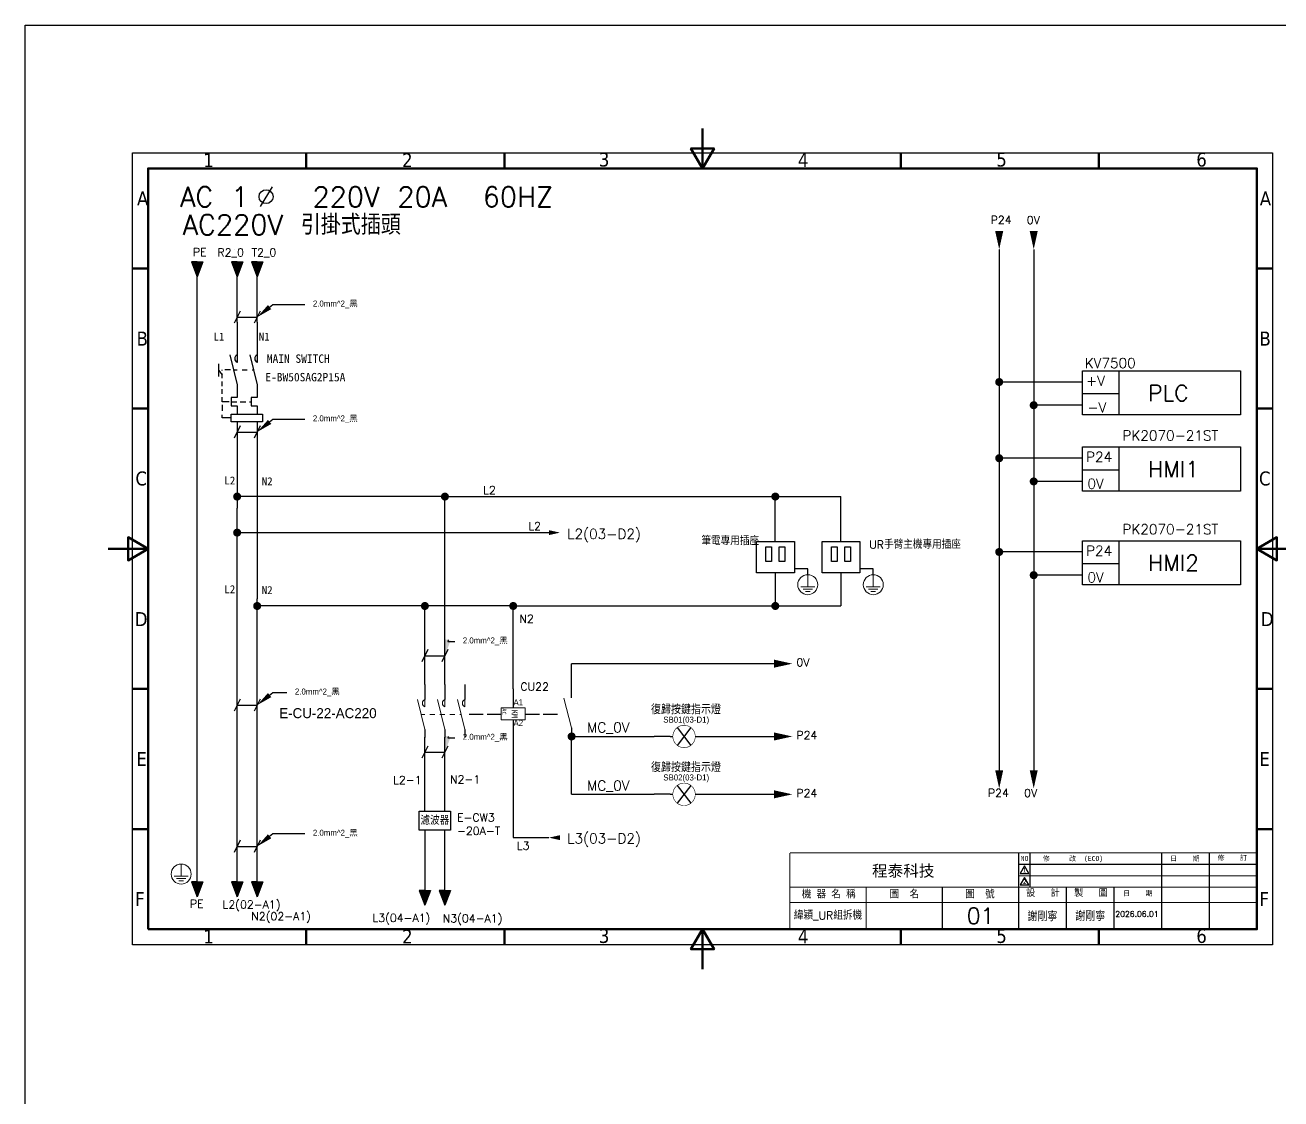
# Model space of a CAD drawing. Header units: millimetres. Extents: x -782 to 3702, y -797 to 1013.
# Drawn here: x 32.4 to 346.1, y 513.1 to 781.2 of the extents above; entities that cross this region are included whole.
import ezdxf
from ezdxf import colors
from ezdxf.entities.mleader import LeaderData, LeaderLine
from ezdxf.math import Vec2, Vec3

# ---------------------------------------------------------------- set-up
doc = ezdxf.new("R2010")
doc.units = ezdxf.units.MM
for name, color, linetype in [('5', 7, 'Continuous'), ('MAIN', 7, 'Continuous'), ('TEXT', 7, 'Continuous')]:
    doc.layers.add(name, color=color, linetype=linetype)
doc.layers.add('圖框 (ISO)', color=7, linetype='Continuous', lineweight=70)
doc.styles.add('RUBONM', font='COMPLEX.shx', dxfattribs={"bigfont": 'chineset.shx'})
doc.styles.get("Standard").update_dxf_attribs({"font": 'txt.shx', "height": 2, "bigfont": 'chineset.shx'})
doc.styles.add('STYLE1', font='', dxfattribs={"height": 30})
doc.styles.add('符號名稱2.0', font='kaiu.ttf', dxfattribs={"height": 2})
doc.styles.add('註記文字 (ISO)', font='tahoma.ttf')
doc.styles.get('STYLE1').set_extended_font_data('MingLiU')

# ---------------------------------------------------------------- blocks, each defined once
blk = doc.blocks.new('A$C2AEF5928')
at = {"color": 0, "linetype": 'ByBlock', "lineweight": 13}
for points in [[(0, 5), (0, 2)], [(-1.75, 2), (1.75, 2)], [(-1.17, 1.42), (1.17, 1.42)], [(-0.58, 0.83), (0.58, 0.83)]]:
    blk.add_lwpolyline(points, dxfattribs=at)
blk.add_circle((0, 2.5), 2.5, dxfattribs=at)
blk = doc.blocks.new('NFB 2P')
at = {"ltscale": 2}
for p, q in [((24.98, 718.72), (24.98, 713.1)), ((29.98, 718.72), (29.98, 713.1)), ((20.32, 712.69), (20.32, 709.55)), ((23.11, 714.97), (24.98, 707.47)), ((28.11, 714.97), (29.98, 707.47)), ((20.32, 711.18), (21.27, 709.99)), ((21.27, 711.08), (21.27, 711.22)), ((21.27, 709.13), (21.27, 710.3)), ((23.32, 711.22), (21.91, 711.22)), ((24.04, 711.22), (24.98, 711.22)), ((26.23, 711.22), (27.48, 711.22)), ((28.73, 711.22), (29.04, 711.22)), ((21.27, 707.17), (21.27, 708.34)), ((21.27, 705.22), (21.27, 706.39)), ((24.98, 707.47), (24.98, 705.5)), ((29.98, 707.47), (29.98, 705.5)), ((21.27, 703.26), (21.27, 704.43)), ((23.02, 703.26), (21.27, 703.26)), ((21.27, 702.48), (21.27, 700.96)), ((21.27, 699.2), (21.27, 700.01)), ((23.47, 699.2), (21.27, 699.2))]:
    blk.add_line(p, q, dxfattribs=at)
at = {"color": 0}
for p, q in [((24.98, 704.28), (23.47, 704.28)), ((23.47, 704.28), (23.47, 702.24)), ((23.47, 703.26), (24.88, 703.26)), ((24.98, 705.5), (24.98, 704.28)), ((25.77, 703.26), (27.18, 703.26)), ((28.07, 703.26), (28.47, 703.26)), ((29.98, 704.28), (28.47, 704.28)), ((28.47, 704.28), (28.47, 702.24)), ((29.98, 705.5), (29.98, 704.28)), ((23.47, 702.24), (24.98, 702.24)), ((24.98, 702.24), (24.98, 700.19)), ((28.47, 702.24), (29.98, 702.24)), ((29.98, 702.24), (29.98, 700.19))]:
    blk.add_line(p, q, dxfattribs=at)
at = {"ltscale": 2}
blk.add_lwpolyline([(23.47, 700.19), (31.33, 700.19), (31.33, 698.23), (23.47, 698.23)], close=True, dxfattribs=at)
for centre in [(25.39, 714.04), (30.39, 714.04)]:
    blk.add_arc(centre, 1.02, 113.3776, 246.6224, dxfattribs=at)
blk = doc.blocks.new('箭號')
at = {"layer": 'MAIN'}
blk.add_lwpolyline([(0, 0, 2, 0, 0), (0, -4.55, 0, 0, 0)], format="xyseb", dxfattribs=at)
blk = doc.blocks.new('A$C444D309D')
at = {"color": 0, "linetype": 'ByBlock'}
for p, q in [((5, 15.74), (5, 11.99)), ((10, 15.74), (10, 11.99)), ((15, 15.74), (15, 11.99)), ((5, 4.49), (5, 2.51)), ((10, 4.49), (10, 2.51)), ((15, 4.49), (15, 2.51))]:
    blk.add_line(p, q, dxfattribs=at)
at = {"color": 0, "linetype": 'ByBlock', "lineweight": 13}
for p, q in [((3.12, 11.99), (5, 4.49)), ((5, 10.11), (5, 11.99)), ((8.12, 11.99), (10, 4.49)), ((10, 10.11), (10, 11.99)), ((13.12, 11.99), (15, 4.49)), ((15, 10.11), (15, 11.99)), ((4.06, 8.24), (5, 8.24)), ((6.25, 8.24), (7.5, 8.24)), ((8.75, 8.24), (10, 8.24)), ((11.25, 8.24), (12.5, 8.24)), ((13.75, 8.24), (14.06, 8.24))]:
    blk.add_line(p, q, dxfattribs=at)
for centre in [(5.41, 11.05), (10.41, 11.05), (15.41, 11.05)]:
    blk.add_arc(centre, 1.02, 113.3776, 246.6224, dxfattribs=at)
blk = doc.blocks.new('A$C398B08C7')
at = {"color": 0, "linetype": 'ByBlock'}
for p, q in [((0, 0), (4.75, 0)), ((7.75, 0), (12.5, 0))]:
    blk.add_line(p, q, dxfattribs=at)
at = {"color": 0, "linetype": 'ByBlock', "lineweight": 13}
for p, q in [((7.75, 3), (4.75, 3)), ((4.75, 3), (4.75, -3)), ((7.75, -3), (7.75, 3)), ((4.75, -3), (7.75, -3))]:
    blk.add_line(p, q, dxfattribs=at)
at = {"color": 0, "linetype": 'ByBlock', "lineweight": -2, "insert": (5.22, 1.14), "char_height": 1.5, "attachment_point": 1, "style": '符號名稱2.0'}
blk.add_mtext('KM', dxfattribs=at)
at = {"color": 0, "linetype": 'ByBlock', "lineweight": -2, "insert": (4.85, -1.76), "char_height": 1, "width": 7.0222, "attachment_point": 1, "style": '符號名稱2.0'}
blk.add_mtext('AC', dxfattribs=at)
blk = doc.blocks.new('連接點')
at = {"const_width": 1}
blk.add_lwpolyline([(0, 0.5, -1), (0, -0.5, -1)], format="xyb", close=True, dxfattribs=at)
blk = doc.blocks.new('A$C2EAA752C')
at = {"color": 0, "linetype": 'ByBlock'}
for p, q in [((2.81, 0), (0, 0)), ((10.31, 0), (12.5, 0))]:
    blk.add_line(p, q, dxfattribs=at)
at = {"color": 0, "linetype": 'ByBlock', "lineweight": 13}
blk.add_line((10.31, 0), (2.97, -1.98), dxfattribs=at)
blk = doc.blocks.new('SYMB2_M_263')
at = {"color": 7}
for p, q in [((0, 0), (0, -1)), ((3.2, -2.6), (-3.2, -7.4)), ((0, -9), (0, -10))]:
    blk.add_line(p, q, dxfattribs=at)
at = {"color": 7, "const_width": 0.2}
blk.add_lwpolyline([(0, -1, 1), (0, -9, 1)], format="xyb", close=True, dxfattribs=at)
at = {"color": 7}
blk.add_lwpolyline([(3.2, -7.4), (-3.2, -2.6)], dxfattribs=at)
blk = doc.blocks.new('A$C2CEB007F')
at = {"color": 0, "linetype": 'ByBlock', "lineweight": -2}
for p, q in [((4, 0), (0, 0)), ((11, 0), (15, 0))]:
    blk.add_line(p, q, dxfattribs=at)
at = {"color": 0, "linetype": 'ByBlock', "lineweight": -2, "xscale": 0.7000000000000455, "yscale": 0.7000000000000455, "zscale": 0.7000000000000455, "rotation": 90}
blk.add_blockref('SYMB2_M_263', (4, 0), dxfattribs=at)
blk = doc.blocks.new('A$C0CEA0B25')
for p, q in [((6.1, 203.9), (290.9, 203.9)), ((6.1, 6.1), (6.1, 203.9)), ((290.9, 203.9), (290.9, 6.1)), ((290.9, 6.1), (6.1, 6.1))]:
    blk.add_line(p, q)
at = {"const_width": 0.286}
for points in [[(170.31, 29.05), (287, 29.05)], [(170.31, 29.05), (170.31, 10)], [(227.47, 29.05), (227.47, 10)], [(230.32, 29.05), (230.32, 20.48)], [(263.19, 29.05), (263.19, 10)], [(275.09, 29.05), (275.09, 10)], [(227.47, 26.19), (287, 26.19)], [(227.47, 23.34), (287, 23.34)], [(170.31, 20.48), (287, 20.48)], [(189.36, 20.48), (189.36, 10)], [(208.41, 20.48), (208.41, 10)], [(239.37, 20.48), (239.37, 10)], [(251.28, 20.48), (251.28, 10)], [(170.31, 16.67), (287, 16.67)], [(170.31, 10), (287, 10)]]:
    blk.add_lwpolyline(points, dxfattribs=at)
at = {"layer": '5'}
for points in [[(229.98, 23.91), (228.9, 25.79), (227.81, 23.91)], [(229.98, 21.05), (228.9, 22.93), (227.81, 21.05)]]:
    blk.add_lwpolyline(points, close=True, dxfattribs=at)
at = {"layer": '圖框 (ISO)'}
for p, q in [((49.5, 200), (49.5, 203.9)), ((99, 200), (99, 203.9)), ((198, 200), (198, 203.9)), ((247.5, 200), (247.5, 203.9)), ((10, 175), (6.1, 175)), ((287, 175), (290.9, 175)), ((10, 140), (6.1, 140)), ((287, 140), (290.9, 140)), ((10, 70), (6.1, 70)), ((287, 70), (290.9, 70)), ((10, 35), (6.1, 35)), ((287, 35), (290.9, 35)), ((49.5, 10), (49.5, 6.1)), ((49.5, 6.1), (49.5, 10)), ((99, 10), (99, 6.1)), ((198, 10), (198, 6.1)), ((247.5, 10), (247.5, 6.1))]:
    blk.add_line(p, q, dxfattribs=at)
at = {"layer": '圖框 (ISO)', "flags": 128}
for points in [[(148.5, 210), (148.5, 200), (145.61, 205), (151.39, 205), (148.5, 200)], [(10, 10), (10, 200), (287, 200), (287, 10), (10, 10)], [(0, 105), (10, 105), (5, 107.89), (5, 102.11), (10, 105)], [(297, 105), (287, 105), (292, 107.89), (292, 102.11), (287, 105)], [(148.5, 0), (148.5, 10), (145.61, 5), (151.39, 5), (148.5, 10)]]:
    blk.add_lwpolyline(points, dxfattribs=at)
at = {"layer": '5'}
for s, height, style, p in [('NO', 1.238, 'STYLE1', (227.98, 27.05)), ('修     改  (ECO)', 1.2383, 'STYLE1', (233.51, 27.05)), ('日    期', 1.238, 'STYLE1', (265.33, 27.05)), ('修    訂', 1.238, 'STYLE1', (277.17, 27.21)), ('1', 1.14, 'STYLE1', (228.5, 24.17)), ('2', 1.14, 'STYLE1', (228.5, 21.31)), ('機 器 名 稱', 1.905, 'RUBONM', (173.3, 17.71)), ('圖  名', 1.905, 'RUBONM', (195.24, 17.71)), ('圖  號', 1.905, 'RUBONM', (214.09, 17.71)), ('設   計', 1.705, 'RUBONM', (229.32, 18.12)), ('製   圖', 1.705, 'RUBONM', (241.32, 18.12)), ('日    期', 1.238, 'STYLE1', (253.59, 18.36))]:
    blk.add_text(s, height=height, dxfattribs=dict(at, style=style)).set_placement(p)
at = {"layer": 'TEXT', "style": 'STYLE1'}
blk.add_text('程泰科技', height=2.858, dxfattribs=at).set_placement((190.84, 23.14))
at = {"layer": '圖框 (ISO)', "char_height": 3.5, "attachment_point": 7, "style": '註記文字 (ISO)'}
for s, insert in [('3', (122.6, 200.4)), ('5', (221.88, 200.4)), ('6', (271.85, 200.4)), ('1', (23.78, 200.33)), ('2', (73.44, 200.33)), ('4', (172.33, 200.33)), ('A', (7.21, 190.75)), ('A', (287.71, 190.75)), ('B', (7.11, 155.75)), ('B', (287.62, 155.75)), ('C', (6.83, 120.75)), ('C', (287.5, 120.75)), ('D', (6.67, 85.69)), ('D', (287.97, 85.69)), ('E', (7.04, 50.75)), ('E', (287.62, 50.75)), ('F', (6.77, 15.75)), ('F', (287.64, 15.75)), ('1', (23.78, 6.43)), ('2', (73.44, 6.43)), ('3', (122.6, 6.5)), ('4', (172.33, 6.43)), ('5', (221.88, 6.5)), ('6', (271.85, 6.5))]:
    blk.add_mtext(s, dxfattribs=dict(at, insert=insert))
blk = doc.blocks.new('圖框1')
blk.add_blockref('A$C0CEA0B25', (0, 0))
at = {"color": 7, "ltscale": 2, "insert": (179.84, 13.33), "char_height": 2, "attachment_point": 5}
blk.add_mtext_dynamic_manual_height_columns('緯穎_UR組拆機', width=19.0512, gutter_width=10, heights=[0], dxfattribs=at)
at = {"ltscale": 2, "attachment_point": 1}
for s, insert, char_height in [('謝剛寧', (229.64, 14.49), 2.5), ('謝剛寧', (241.61, 14.58), 2.5), ('2026.06.01', (251.63, 14.49), 1.4)]:
    blk.add_mtext(s, dxfattribs=dict(at, insert=insert, char_height=char_height))

msp = doc.modelspace()

# ---------------------------------------------------------------- hatches: boundary and pattern name
h = msp.add_hatch(color=256)
h.paths.add_polyline_path([(73.94, 722.12), (75.36, 718.4), (75.36, 722.12)])
h.paths.add_polyline_path([(76.78, 722.12), (75.36, 718.4), (75.36, 722.12)])
h = msp.add_hatch(color=256)
h.paths.add_polyline_path([(83.94, 722.12), (85.36, 718.4), (85.36, 722.12)])
h.paths.add_polyline_path([(86.78, 722.12), (85.36, 718.4), (85.36, 722.12)])
h = msp.add_hatch(color=256)
h.paths.add_polyline_path([(88.94, 722.12), (90.36, 718.4), (90.36, 722.12)])
h.paths.add_polyline_path([(91.78, 722.12), (90.36, 718.4), (90.36, 722.12)])
h = msp.add_hatch(color=256)
h.paths.add_polyline_path([(73.94, 567.24), (75.36, 563.52), (75.36, 567.24)])
h.paths.add_polyline_path([(76.78, 567.24), (75.36, 563.52), (75.36, 567.24)])
h = msp.add_hatch(color=256)
h.paths.add_polyline_path([(83.94, 567.24), (85.36, 563.52), (85.36, 567.24)])
h.paths.add_polyline_path([(86.78, 567.24), (85.36, 563.52), (85.36, 567.24)])
h = msp.add_hatch(color=256)
h.paths.add_polyline_path([(88.94, 567.24), (90.36, 563.52), (90.36, 567.24)])
h.paths.add_polyline_path([(91.78, 567.24), (90.36, 563.52), (90.36, 567.24)])
h = msp.add_hatch(color=256)
h.paths.add_polyline_path([(130.84, 565.12), (132.26, 561.4), (132.26, 565.12)])
h.paths.add_polyline_path([(133.68, 565.12), (132.26, 561.4), (132.26, 565.12)])
h = msp.add_hatch(color=256)
h.paths.add_polyline_path([(135.84, 565.12), (137.26, 561.4), (137.26, 565.12)])
h.paths.add_polyline_path([(138.68, 565.12), (137.26, 561.4), (137.26, 565.12)])

# ---------------------------------------------------------------- linework, layer by layer
for p, q in [((84.73, 725.13), (84.73, 725.13)), ((84.73, 725.13), (84.73, 725.13)), ((275.73, 725.22), (275.73, 707.04)), ((284.35, 725.22), (284.35, 707.04)), ((75.36, 567.24), (75.36, 718.4)), ((85.36, 707.01), (85.36, 718.4)), ((90.36, 707.01), (90.36, 718.4)), ((86.12, 709.81), (84.6, 706.77)), ((91.12, 709.81), (89.6, 706.77)), ((85.36, 708.29), (90.36, 708.29)), ((85.36, 707.01), (85.36, 702.64)), ((90.36, 707.01), (90.36, 702.64)), ((275.73, 707.04), (275.73, 679.07)), ((284.35, 707.04), (284.35, 679.07)), ((305.65, 694.9), (305.65, 683.9)), ((305.65, 689.11), (296.53, 689.11)), ((86.12, 681.13), (84.6, 678.09)), ((85.36, 682.15), (85.36, 660.61)), ((91.12, 681.13), (89.6, 678.09)), ((90.36, 682.15), (90.36, 660.8)), ((85.36, 679.61), (90.36, 679.61)), ((275.73, 679.07), (275.73, 651.09)), ((284.35, 679.07), (284.35, 651.09)), ((305.65, 675.87), (305.65, 664.87)), ((305.65, 670.08), (296.53, 670.08)), ((137.26, 663.48), (85.36, 663.48)), ((137.26, 616.58), (137.26, 663.48)), ((137.26, 663.48), (236.18, 663.48)), ((85.36, 637.95), (85.36, 660.61)), ((90.36, 660.8), (90.36, 637.95)), ((85.36, 654.48), (163.23, 654.48)), ((275.73, 651.09), (275.73, 623.12)), ((275.73, 651.09), (275.73, 623.12)), ((284.35, 651.09), (284.35, 623.12)), ((284.35, 651.09), (284.35, 623.12)), ((305.65, 652.46), (305.65, 641.46)), ((305.65, 646.67), (296.53, 646.67)), ((85.36, 606.19), (85.36, 637.95)), ((90.36, 606.19), (90.36, 637.95)), ((132.26, 636.16), (90.36, 636.16)), ((132.26, 616.58), (132.26, 636.16)), ((154.33, 636.16), (132.26, 636.16)), ((154.33, 615.45), (154.33, 636.16)), ((154.33, 636.16), (236.18, 636.16)), ((133.02, 625.26), (131.5, 622.22)), ((138.02, 625.26), (136.5, 622.22)), ((132.26, 623.74), (137.26, 623.74)), ((219.5, 621.75), (168.91, 621.75)), ((168.91, 616.07), (168.91, 621.75)), ((275.73, 623.12), (275.73, 595.14)), ((275.73, 623.12), (275.73, 595.14)), ((284.35, 623.12), (284.35, 595.14)), ((284.35, 623.12), (284.35, 595.14)), ((86.12, 612.91), (84.6, 609.87)), ((91.12, 612.91), (89.6, 609.87)), ((85.36, 611.39), (90.36, 611.39)), ((146.83, 609.08), (143.3, 609.08)), ((151.33, 609.08), (147.79, 609.08)), ((160.86, 609.08), (157.33, 609.08)), ((165.36, 609.08), (161.83, 609.08)), ((85.36, 567.24), (85.36, 606.19)), ((90.36, 567.24), (90.36, 606.19)), ((132.26, 584.9), (132.26, 603.36)), ((137.26, 584.9), (137.26, 603.36)), ((154.33, 604.08), (154.33, 578.3)), ((168.91, 603.57), (189.5, 603.57)), ((204.5, 603.57), (219.5, 603.57)), ((133.02, 601.18), (131.5, 598.15)), ((132.26, 599.66), (137.26, 599.66)), ((138.02, 601.18), (136.5, 598.15)), ((168.91, 589.12), (189.5, 589.12)), ((204.5, 589.12), (219.5, 589.12)), ((86.12, 577.64), (84.6, 574.6)), ((91.12, 577.64), (89.6, 574.6)), ((154.33, 578.3), (163.23, 578.3)), ((85.36, 576.12), (90.36, 576.12))]:
    msp.add_line(p, q)
at = {"color": 7, "ltscale": 2}
for p, q in [((296.53, 692.09), (275.73, 692.09)), ((296.53, 686.3), (284.35, 686.3)), ((296.53, 673.06), (275.73, 673.06)), ((296.53, 667.27), (284.35, 667.27)), ((219.8, 652.24), (219.8, 663.48)), ((236.18, 652.24), (236.18, 663.48)), ((296.53, 649.65), (275.73, 649.65)), ((219.8, 644.46), (219.8, 636.16)), ((227.9, 645.43), (224.56, 645.43)), ((227.9, 643.98), (227.9, 645.43)), ((236.18, 644.46), (236.18, 636.16)), ((244.28, 645.43), (240.94, 645.43)), ((244.28, 643.98), (244.28, 645.43)), ((296.53, 643.86), (284.35, 643.86)), ((168.91, 589.12), (168.91, 603.57)), ((132.26, 580.16), (132.26, 565.12)), ((137.26, 565.12), (137.26, 580.16))]:
    msp.add_line(p, q, dxfattribs=at)
at = {"ltscale": 2}
msp.add_lwpolyline([(32.39, 781.23), (3435.22, 781.23), (3435.22, 9.94), (32.39, 9.94)], close=True, dxfattribs=at)
for points in [[(73.94, 722.12), (73.94, 722.12), (75.36, 718.4), (75.36, 722.12), (73.94, 722.12)], [(76.78, 722.12), (76.78, 722.12), (75.36, 718.4), (75.36, 722.12), (76.78, 722.12)], [(83.94, 722.12), (83.94, 722.12), (85.36, 718.4), (85.36, 722.12), (83.94, 722.12)], [(86.78, 722.12), (86.78, 722.12), (85.36, 718.4), (85.36, 722.12), (86.78, 722.12)], [(88.94, 722.12), (88.94, 722.12), (90.36, 718.4), (90.36, 722.12), (88.94, 722.12)], [(91.78, 722.12), (91.78, 722.12), (90.36, 718.4), (90.36, 722.12), (91.78, 722.12)], [(73.94, 567.24), (73.94, 567.24), (75.36, 563.52), (75.36, 567.24), (73.94, 567.24)], [(76.78, 567.24), (76.78, 567.24), (75.36, 563.52), (75.36, 567.24), (76.78, 567.24)], [(83.94, 567.24), (83.94, 567.24), (85.36, 563.52), (85.36, 567.24), (83.94, 567.24)], [(86.78, 567.24), (86.78, 567.24), (85.36, 563.52), (85.36, 567.24), (86.78, 567.24)], [(88.94, 567.24), (88.94, 567.24), (90.36, 563.52), (90.36, 567.24), (88.94, 567.24)], [(91.78, 567.24), (91.78, 567.24), (90.36, 563.52), (90.36, 567.24), (91.78, 567.24)], [(130.84, 565.12), (130.84, 565.12), (132.26, 561.4), (132.26, 565.12), (130.84, 565.12)], [(133.68, 565.12), (133.68, 565.12), (132.26, 561.4), (132.26, 565.12), (133.68, 565.12)], [(135.84, 565.12), (135.84, 565.12), (137.26, 561.4), (137.26, 565.12), (135.84, 565.12)], [(138.68, 565.12), (138.68, 565.12), (137.26, 561.4), (137.26, 565.12), (138.68, 565.12)]]:
    msp.add_lwpolyline(points)
for points in [[(296.53, 694.9), (336.04, 694.9), (336.04, 683.9), (296.53, 683.9)], [(296.53, 675.87), (336.04, 675.87), (336.04, 664.87), (296.53, 664.87)], [(296.53, 652.46), (336.04, 652.46), (336.04, 641.46), (296.53, 641.46)]]:
    msp.add_lwpolyline(points, close=True)
at = {"color": 7, "ltscale": 2}
for points in [[(215.1, 652.24), (224.56, 652.24), (224.56, 644.46), (215.1, 644.46)], [(217.45, 650.89), (218.84, 650.89), (218.84, 647.24), (217.45, 647.24)], [(220.78, 650.89), (222.17, 650.89), (222.17, 647.24), (220.78, 647.24)], [(231.48, 652.24), (240.94, 652.24), (240.94, 644.46), (231.48, 644.46)], [(233.83, 650.89), (235.22, 650.89), (235.22, 647.24), (233.83, 647.24)], [(237.16, 650.89), (238.55, 650.89), (238.55, 647.24), (237.16, 647.24)], [(130.84, 584.9), (138.68, 584.9), (138.68, 580.16), (130.84, 580.16)]]:
    msp.add_lwpolyline(points, close=True, dxfattribs=at)
at = {"layer": 'MAIN'}
msp.add_line((94.07, 740.81), (91.1, 735.95), dxfattribs=at)
msp.add_circle((92.58, 738.38), 1.74, dxfattribs=at)

# ---------------------------------------------------------------- block references
at = {"color": 7, "ltscale": 2}
msp.add_blockref('圖框1', (53.12, 545.44), dxfattribs=at)
for name, p in [('NFB 2P', (60.38, -16.09)), ('連接點', (275.73, 692.09)), ('連接點', (284.35, 686.3)), ('連接點', (275.73, 673.06)), ('連接點', (284.35, 667.27)), ('連接點', (85.36, 663.48)), ('連接點', (137.26, 663.48)), ('連接點', (219.8, 663.48)), ('連接點', (85.36, 654.48)), ('連接點', (275.73, 649.65)), ('A$C2AEF5928', (227.9, 638.98)), ('A$C2AEF5928', (244.28, 638.98)), ('連接點', (284.35, 643.86)), ('連接點', (90.36, 636.16)), ('連接點', (132.26, 636.16)), ('連接點', (154.33, 636.16)), ('連接點', (219.8, 636.16)), ('A$C444D309D', (127.26, 600.84)), ('A$C2CEB007F', (189.5, 603.57)), ('連接點', (168.91, 603.57)), ('A$C2CEB007F', (189.5, 589.12)), ('A$C2AEF5928', (71.37, 566.71))]:
    msp.add_blockref(name, p)
at = {"zscale": 0.6144000000000003}
for p, xscale, yscale, rotation in [((163.23, 654.48), 0.6143999999985681, 0.6143999999985681, 90), ((166.02, 578.3), 0.6143999999912921, 0.6143999999912921, 270)]:
    msp.add_blockref('箭號', p, dxfattribs=dict(at, xscale=xscale, yscale=yscale, rotation=rotation))
at = {"rotation": 270}
for name, p in [('A$C398B08C7', (154.33, 615.45)), ('A$C2EAA752C', (168.91, 616.07))]:
    msp.add_blockref(name, p, dxfattribs=at)
at = {"layer": 'MAIN'}
for p in [(275.73, 729.77), (284.35, 729.77), (275.73, 595.14), (284.35, 595.14)]:
    msp.add_blockref('箭號', p, dxfattribs=at)
at = {"layer": 'MAIN', "rotation": 90}
for p in [(219.5, 621.75), (219.5, 603.57), (219.5, 589.12)]:
    msp.add_blockref('箭號', p, dxfattribs=at)

# ---------------------------------------------------------------- texts
for s, height, p in [('AC 1   220V 20A  60HZ', 5, (71.07, 735.83)), ('AC220V 引掛式插頭', 5, (71.71, 728.88)), ('PE', 2, (74.31, 723.55)), ('R2_0', 2, (80.43, 723.47)), ('T2_0', 2, (88.97, 723.45)), ('L2', 2, (146.8, 664.08)), ('L2', 2, (158.09, 655.09)), ('N2', 2, (155.87, 631.98)), ('L2-1', 2, (124.3, 591.69)), ('N2-1', 2, (138.53, 591.85)), ('L3', 2, (155.21, 575.29)), ('PE', 2, (73.54, 560.77)), ('L2(02-A1)', 2, (81.7, 560.58)), ('N2(02-A1)', 2, (88.89, 557.66)), ('L3(04-A1)', 2, (119.14, 557.26)), ('N3(04-A1)', 2, (136.71, 557.14))]:
    msp.add_text(s, height=height).set_placement(p)
at = {"ltscale": 2, "char_height": 2, "width": 0.7031, "attachment_point": 1}
for s, insert in [('{\\fDFKai-SB|b0|i0|c136|p65;L1}', (79.44, 704.43)), ('{\\fDFKai-SB|b0|i0|c136|p65;N1}', (90.75, 704.43)), ('{\\fDFKai-SB|b0|i0|c136|p65;L2}', (82.16, 668.5)), ('{\\fDFKai-SB|b0|i0|c136|p65;N2}', (91.5, 668.3)), ('{\\fDFKai-SB|b0|i0|c136|p65;L2}', (82.16, 641.34)), ('{\\fDFKai-SB|b0|i0|c136|p65;N2}', (91.5, 641.13))]:
    msp.add_mtext(s, dxfattribs=dict(at, insert=insert))
at = {"attachment_point": 1}
for s, insert, char_height, width in [('KV7500', (297.08, 698.07), 2.5, 18.4025), ('+V', (297.42, 693.65), 2.5, 6.2142), ('PLC', (312.95, 691.34), 4, 15.3227), ('-V', (297.76, 686.98), 2.5, 3.7372), ('PK2070-21ST', (306.48, 679.98), 2.5, 18.4025), ('P24', (297.42, 674.62), 2.5, 6.2142), ('HMI1', (312.95, 672.31), 4, 15.3227), ('0V', (297.76, 667.95), 2.5, 3.7372), ('L2(03-D2)', (167.81, 655.39), 2.5, 4.4396), ('PK2070-21ST', (306.48, 656.57), 2.5, 18.4025), ('P24', (297.42, 651.21), 2.5, 6.2142), ('HMI2', (312.95, 648.9), 4, 15.3227), ('0V', (297.76, 644.54), 2.5, 3.7372), ('CU22', (156.11, 617.01), 2, 5.7716), ('{\\fPMingLiU|b0|i0|c136|p18;A1}', (154.39, 612.86), 1.5, 0.2585), ('復歸按鍵指示燈', (188.73, 611.61), 2.5, 17.9626), ('{\\f????|b0|i0|c136|p16;E-CU-22-AC220}', (95.86, 610.64), 2.5, 4.4847), ('{\\fPMingLiU|b0|i0|c136|p18;SB01(03-D1)}', (191.82, 608.53), 1.5, 4.0855), ('{\\fPMingLiU|b0|i0|c136|p18;A2}', (154.39, 607.7), 1.5, 0.2585), ('MC_0V', (172.76, 607.07), 2.5, 6.6966), ('復歸按鍵指示燈', (188.73, 597.16), 2.5, 17.9626), ('{\\fPMingLiU|b0|i0|c136|p18;SB02(03-D1)}', (191.82, 594.08), 1.5, 4.0855), ('MC_0V', (172.76, 592.56), 2.5, 6.6966), ('L3(03-D2)', (167.81, 579.35), 2.5, 4.4396)]:
    msp.add_mtext(s, dxfattribs=dict(at, insert=insert, char_height=char_height, width=width))
at = {"color": 7, "ltscale": 2, "char_height": 2}
for s, width, insert, attachment_point in [('筆電專用插座', 24.0605, (201.34, 653.38), 1), ('UR手臂主機專用插座', 24.0605, (243.27, 652.48), 1), ('濾波器', 7.84, (134.76, 582.53), 5), ('E-CW3^J-20A-T', 3.4841, (140.27, 584.33), 1)]:
    msp.add_mtext_dynamic_manual_height_columns(s, width=width, gutter_width=10, heights=[0], dxfattribs=dict(at, insert=insert, attachment_point=attachment_point))
at = {"color": 7, "ltscale": 2, "insert": (271.06, 558.77), "char_height": 4, "width": 19.0512, "attachment_point": 5}
msp.add_mtext('01', dxfattribs=at)
at = {"layer": 'MAIN'}
for s, p in [('P24', (273.59, 731.56)), ('0V', (282.63, 731.55)), ('0V', (225.07, 621.08)), ('P24', (225.07, 602.9)), ('P24', (225.07, 588.45)), ('P24', (272.92, 588.46)), ('0V', (281.96, 588.45))]:
    msp.add_text(s, height=2, dxfattribs=at).set_placement(p)
at = {"layer": 'MAIN', "style": 'STYLE1'}
for s, p in [('MAIN SWITCH', (92.78, 696.88)), ('E-BW50SAG2P15A', (92.4, 692.26))]:
    msp.add_text(s, height=2.1, dxfattribs=at).set_placement(p)

# ---------------------------------------------------------------- leaders
ml = msp.add_multileader_mtext('Standard')
ml.set_content('{\\fPMingLiU|b0|i0|c136|p18;2.0mm^ 2_黑}', color=256)
ml.set_leader_properties()
ml.build(insert=Vec2(0, 0))
ctx = ml.context
ctx.base_point, ctx.char_height, ctx.plane_origin = Vec3(102.28, 711.47), 1.5, Vec3(90.36, 708.29)
notes = []
notes.append((ctx, [(0, (1, 1, 0), (94.28, 711.47), (1, 0), 8, [(0, [(90.36, 708.29)], 0, [])])]))
ctx.mtext.insert, ctx.mtext.flow_direction = Vec3(104.28, 712.44), 5
ml = msp.add_multileader_mtext('Standard')
ml.set_content('{\\fPMingLiU|b0|i0|c136|p18;2.0mm^ 2_黑}', color=256)
ml.set_leader_properties()
ml.build(insert=Vec2(0, 0))
ctx = ml.context
ctx.base_point, ctx.char_height, ctx.plane_origin = Vec3(102.28, 682.79), 1.5, Vec3(90.36, 679.61)
notes.append((ctx, [(0, (1, 1, 0), (94.28, 682.79), (1, 0), 8, [(0, [(90.36, 679.61)], 0, [])])]))
ctx.mtext.insert, ctx.mtext.flow_direction = Vec3(104.28, 683.76), 5
ml = msp.add_multileader_mtext('Standard')
ml.set_content('{\\fPMingLiU|b0|i0|c136|p18;2.0mm^ 2_黑}', color=256)
ml.set_leader_properties()
ml.build(insert=Vec2(0, 0))
ctx = ml.context
ctx.base_point, ctx.char_height, ctx.plane_origin = Vec3(139.73, 627.33), 1.5, Vec3(137.26, 623.74)
notes.append((ctx, [(0, (1, 1, 0), (137.97, 627.33), (1, 0), 1.76, [(0, [(137.26, 623.74)], 0, [])])]))
ctx.mtext.insert, ctx.mtext.flow_direction = Vec3(141.73, 628.3), 5
ml = msp.add_multileader_mtext('Standard')
ml.set_content('{\\fPMingLiU|b0|i0|c136|p18;2.0mm^ 2_黑}', color=256)
ml.set_leader_properties()
ml.build(insert=Vec2(0, 0))
ctx = ml.context
ctx.base_point, ctx.char_height, ctx.plane_origin = Vec3(97.79, 614.57), 1.5, Vec3(90.36, 611.39)
notes.append((ctx, [(0, (1, 1, 0), (94.28, 614.57), (1, 0), 3.51, [(0, [(90.36, 611.39)], 0, [])])]))
ctx.mtext.insert, ctx.mtext.flow_direction = Vec3(99.79, 615.54), 5
ml = msp.add_multileader_mtext('Standard')
ml.set_content('{\\fPMingLiU|b0|i0|c136|p18;2.0mm^ 2_黑}', color=256)
ml.set_leader_properties()
ml.build(insert=Vec2(0, 0))
ctx = ml.context
ctx.base_point, ctx.char_height, ctx.plane_origin = Vec3(139.73, 603.26), 1.5, Vec3(137.26, 599.66)
notes.append((ctx, [(0, (1, 1, 0), (137.97, 603.26), (1, 0), 1.76, [(0, [(137.26, 599.66)], 0, [])])]))
ctx.mtext.insert, ctx.mtext.flow_direction = Vec3(141.73, 604.23), 5
ml = msp.add_multileader_mtext('Standard')
ml.set_content('{\\fPMingLiU|b0|i0|c136|p18;2.0mm^ 2_黑}', color=256)
ml.set_leader_properties()
ml.build(insert=Vec2(0, 0))
ctx = ml.context
ctx.base_point, ctx.char_height, ctx.plane_origin = Vec3(102.28, 579.3), 1.5, Vec3(90.36, 576.12)
notes.append((ctx, [(0, (1, 1, 0), (94.28, 579.3), (1, 0), 8, [(0, [(90.36, 576.12)], 0, [])])]))
ctx.mtext.insert, ctx.mtext.flow_direction = Vec3(104.28, 580.27), 5
for ctx, leaders in notes:
    for number, flags, end, landing, length, lines in leaders:
        leader = LeaderData()
        leader.index, (leader.has_last_leader_line, leader.has_dogleg_vector, leader.attachment_direction) = number, flags
        leader.last_leader_point, leader.dogleg_vector, leader.dogleg_length = Vec3(end), Vec3(landing), length
        for number, points, colour, breaks in lines:
            line = LeaderLine()
            line.index, line.vertices, line.color, line.breaks = number, Vec3.list(points), colors.encode_raw_color(colour), breaks
            leader.lines.append(line)
        ctx.leaders.append(leader)

doc.saveas('drawing.dxf')
